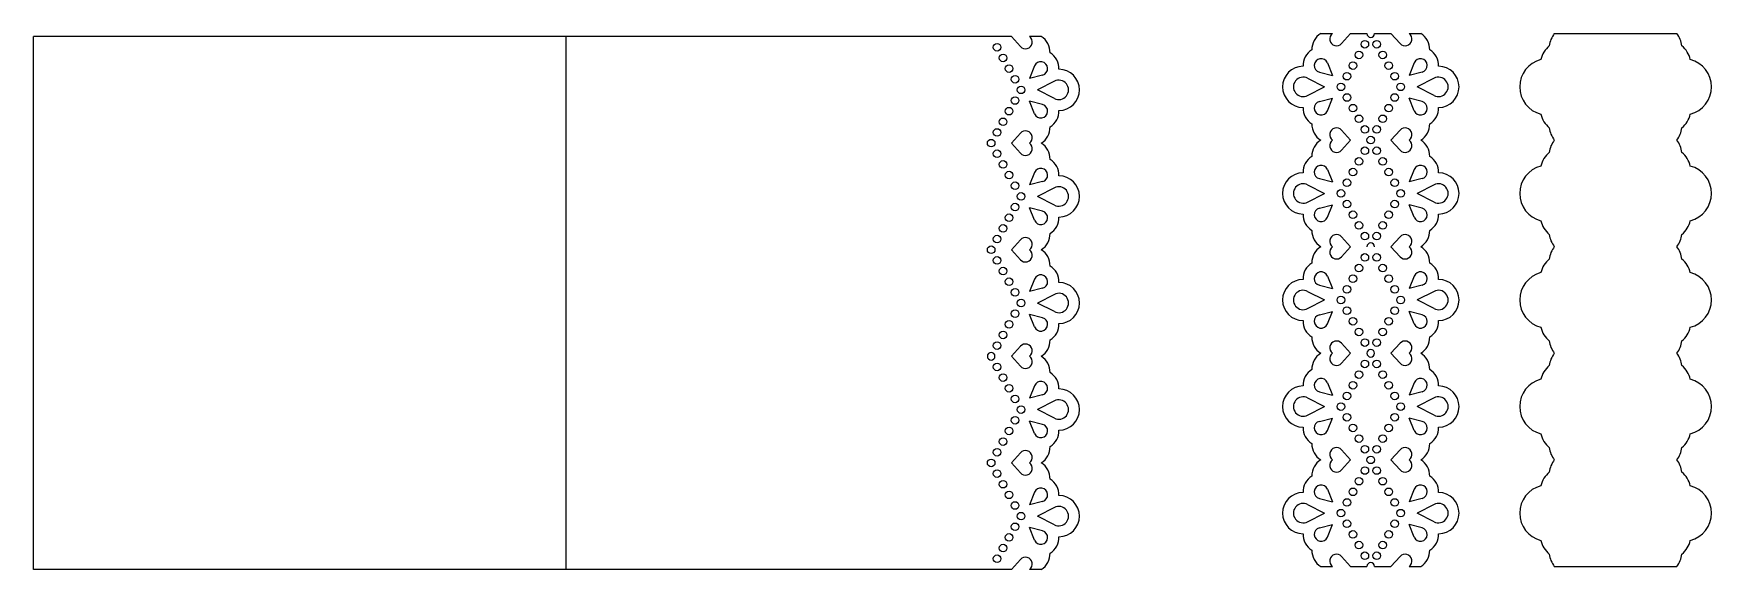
# Model space of a CAD drawing. Extents: x 25 to 466, y 63 to 203.
import ezdxf

# ---------------------------------------------------------------- set-up
doc = ezdxf.new("R2010")
doc.units = 0
doc.header["$LTSCALE"] = 0.010101
doc.layers.get('0').update_dxf_attribs({"linetype": 'CONTINUOUS'})

msp = doc.modelspace()

# ---------------------------------------------------------------- linework, layer by layer
for p, q in [((362.989347, 203.346839), (366.046621, 203.346839)), ((368.448159, 200.720945), (370.828323, 203.346839)), ((370.828323, 203.346839), (375.128849, 203.346839)), ((377.129514, 203.346839), (381.43004, 203.346839)), ((383.810204, 200.720945), (381.43004, 203.346839)), ((386.211742, 203.346839), (389.269016, 203.346839)), ((424.358045, 203.346839), (456.548849, 203.346839)), ((24.715901, 62.50733), (24.715901, 202.555781)), ((281.664982, 202.555781), (24.715901, 202.555781)), ((164.715901, 62.50733), (164.715901, 202.555781)), ((284.045146, 199.929887), (281.664982, 202.555781)), ((289.503959, 202.555781), (286.446685, 202.555781)), ((287.75877, 194.822451), (286.463414, 191.557261)), ((364.734535, 195.613509), (366.029891, 192.34832)), ((387.523828, 195.613509), (386.228471, 192.34832)), ((289.865305, 192.43279), (286.463414, 191.557261)), ((292.9792, 190.826356), (288.506512, 188.550935)), ((359.514106, 191.617414), (363.986793, 189.341994)), ((362.628, 193.223848), (366.029891, 192.34832)), ((389.630362, 193.223848), (386.228471, 192.34832)), ((392.744257, 191.617414), (388.271569, 189.341994)), ((287.75877, 182.27942), (286.463414, 185.54461)), ((289.865305, 184.669081), (286.463414, 185.54461)), ((292.9792, 186.275515), (288.506512, 188.550935)), ((359.514106, 187.066574), (363.986793, 189.341994)), ((362.628, 185.46014), (366.029891, 186.335668)), ((364.734535, 183.070478), (366.029891, 186.335668)), ((389.630362, 185.46014), (386.228471, 186.335668)), ((387.523828, 183.070478), (386.228471, 186.335668)), ((392.744257, 187.066574), (388.271569, 189.341994)), ((284.045146, 177.171984), (281.664982, 174.54609)), ((368.448159, 177.963042), (370.828323, 175.337149)), ((383.810204, 177.963042), (381.43004, 175.337149)), ((284.045146, 171.920197), (281.664982, 174.54609)), ((368.448159, 172.711255), (370.828323, 175.337149)), ((383.810204, 172.711255), (381.43004, 175.337149)), ((364.734535, 167.603819), (366.029891, 164.33863)), ((387.523828, 167.603819), (386.228471, 164.33863)), ((287.75877, 166.812761), (286.463414, 163.547571)), ((289.865305, 164.423099), (286.463414, 163.547571)), ((359.514106, 163.607724), (363.986793, 161.332304)), ((362.628, 165.214158), (366.029891, 164.33863)), ((389.630362, 165.214158), (386.228471, 164.33863)), ((392.744257, 163.607724), (388.271569, 161.332304)), ((292.9792, 162.816665), (288.506512, 160.541245)), ((292.9792, 158.265825), (288.506512, 160.541245)), ((359.514106, 159.056884), (363.986793, 161.332304)), ((392.744257, 159.056884), (388.271569, 161.332304)), ((289.865305, 156.659391), (286.463414, 157.534919)), ((287.75877, 154.26973), (286.463414, 157.534919)), ((362.628, 157.45045), (366.029891, 158.325978)), ((364.734535, 155.060788), (366.029891, 158.325978)), ((387.523828, 155.060788), (386.228471, 158.325978)), ((389.630362, 157.45045), (386.228471, 158.325978)), ((368.448159, 149.953352), (370.828323, 147.327459)), ((383.810204, 149.953352), (381.43004, 147.327459)), ((284.045146, 149.162294), (281.664982, 146.5364)), ((284.045146, 143.910507), (281.664982, 146.5364)), ((368.448159, 144.701565), (370.828323, 147.327459)), ((383.810204, 144.701565), (381.43004, 147.327459)), ((287.75877, 138.803071), (286.463414, 135.537881)), ((362.628, 137.204468), (366.029891, 136.328939)), ((364.734535, 139.594129), (366.029891, 136.328939)), ((387.523828, 139.594129), (386.228471, 136.328939)), ((389.630362, 137.204468), (386.228471, 136.328939)), ((289.865305, 136.413409), (286.463414, 135.537881)), ((292.9792, 134.806975), (288.506512, 132.531555)), ((292.9792, 130.256135), (288.506512, 132.531555)), ((359.514106, 135.598033), (363.986793, 133.322613)), ((359.514106, 131.047193), (363.986793, 133.322613)), ((392.744257, 135.598033), (388.271569, 133.322613)), ((392.744257, 131.047193), (388.271569, 133.322613)), ((287.75877, 126.26004), (286.463414, 129.525229)), ((289.865305, 128.649701), (286.463414, 129.525229)), ((362.628, 129.440759), (366.029891, 130.316288)), ((364.734535, 127.051098), (366.029891, 130.316288)), ((387.523828, 127.051098), (386.228471, 130.316288)), ((389.630362, 129.440759), (386.228471, 130.316288)), ((284.045146, 121.152604), (281.664982, 118.52671)), ((368.448159, 121.943662), (370.828323, 119.317768)), ((368.448159, 116.691875), (370.828323, 119.317768)), ((383.810204, 121.943662), (381.43004, 119.317768)), ((383.810204, 116.691875), (381.43004, 119.317768)), ((284.045146, 115.900817), (281.664982, 118.52671)), ((287.75877, 110.793381), (286.463414, 107.528191)), ((364.734535, 111.584439), (366.029891, 108.319249)), ((387.523828, 111.584439), (386.228471, 108.319249)), ((289.865305, 108.403719), (286.463414, 107.528191)), ((292.9792, 106.797285), (288.506512, 104.521865)), ((359.514106, 107.588343), (363.986793, 105.312923)), ((362.628, 109.194777), (366.029891, 108.319249)), ((389.630362, 109.194777), (386.228471, 108.319249)), ((392.744257, 107.588343), (388.271569, 105.312923)), ((287.75877, 98.25035), (286.463414, 101.515539)), ((289.865305, 100.640011), (286.463414, 101.515539)), ((292.9792, 102.246445), (288.506512, 104.521865)), ((359.514106, 103.037503), (363.986793, 105.312923)), ((362.628, 101.431069), (366.029891, 102.306597)), ((364.734535, 99.041408), (366.029891, 102.306597)), ((389.630362, 101.431069), (386.228471, 102.306597)), ((387.523828, 99.041408), (386.228471, 102.306597)), ((392.744257, 103.037503), (388.271569, 105.312923)), ((284.045146, 93.142914), (281.664982, 90.51702)), ((368.448159, 93.933972), (370.828323, 91.308078)), ((383.810204, 93.933972), (381.43004, 91.308078)), ((284.045146, 87.891127), (281.664982, 90.51702)), ((368.448159, 88.682185), (370.828323, 91.308078)), ((383.810204, 88.682185), (381.43004, 91.308078)), ((287.75877, 82.783691), (286.463414, 79.518501)), ((289.865305, 80.394029), (286.463414, 79.518501)), ((359.514106, 79.578653), (363.986793, 77.303233)), ((362.628, 81.185087), (366.029891, 80.309559)), ((364.734535, 83.574749), (366.029891, 80.309559)), ((387.523828, 83.574749), (386.228471, 80.309559)), ((389.630362, 81.185087), (386.228471, 80.309559)), ((392.744257, 79.578653), (388.271569, 77.303233)), ((292.9792, 78.787595), (288.506512, 76.512175)), ((292.9792, 74.236755), (288.506512, 76.512175)), ((359.514106, 75.027813), (363.986793, 77.303233)), ((392.744257, 75.027813), (388.271569, 77.303233)), ((287.75877, 70.240659), (286.463414, 73.505849)), ((289.865305, 72.630321), (286.463414, 73.505849)), ((362.628, 73.421379), (366.029891, 74.296907)), ((364.734535, 71.031718), (366.029891, 74.296907)), ((389.630362, 73.421379), (386.228471, 74.296907)), ((387.523828, 71.031718), (386.228471, 74.296907)), ((281.664982, 62.50733), (24.715901, 62.50733)), ((284.045146, 65.133224), (281.664982, 62.50733)), ((289.503959, 62.50733), (286.446685, 62.50733)), ((362.989347, 63.298388), (366.046621, 63.298388)), ((368.448159, 65.924282), (370.828323, 63.298388)), ((370.828323, 63.298388), (375.128849, 63.298388)), ((377.129514, 63.298388), (381.43004, 63.298388)), ((383.810204, 65.924282), (381.43004, 63.298388)), ((386.211742, 63.298388), (389.269016, 63.298388)), ((424.358045, 63.298388), (456.548849, 63.298388))]:
    msp.add_line(p, q)
for centre in [(277.930679, 199.752825), (372.991597, 197.743411), (374.562627, 200.543883), (377.695736, 200.543883), (379.266766, 197.743411), (279.501708, 196.952353), (281.072738, 194.15188), (371.420567, 194.942938), (380.837796, 194.942938), (282.643768, 191.351408), (368.278507, 189.341994), (369.849537, 192.142466), (382.408825, 192.142466), (383.979855, 189.341994), (282.643768, 185.750463), (284.214798, 188.550935), (369.849537, 186.541521), (382.408825, 186.541521), (279.501708, 180.149518), (281.072738, 182.949991), (371.420567, 183.741049), (372.991597, 180.940577), (379.266766, 180.940577), (380.837796, 183.741049), (277.930679, 177.349046), (374.562627, 178.140104), (377.695736, 178.140104), (276.364124, 174.54609), (277.930679, 171.743135), (374.562627, 172.534193), (376.129181, 175.337149), (377.695736, 172.534193), (279.501708, 168.942663), (371.420567, 166.933248), (372.991597, 169.733721), (379.266766, 169.733721), (380.837796, 166.933248), (281.072738, 166.14219), (282.643768, 163.341718), (369.849537, 164.132776), (382.408825, 164.132776), (282.643768, 157.740773), (284.214798, 160.541245), (368.278507, 161.332304), (369.849537, 158.531831), (382.408825, 158.531831), (383.979855, 161.332304), (281.072738, 154.940301), (371.420567, 155.731359), (380.837796, 155.731359), (277.930679, 149.339356), (279.501708, 152.139828), (372.991597, 152.930886), (374.562627, 150.130414), (377.695736, 150.130414), (379.266766, 152.930886), (276.364124, 146.5364), (374.562627, 144.524503), (377.695736, 144.524503), (277.930679, 143.733445), (279.501708, 140.932972), (372.991597, 141.724031), (379.266766, 141.724031), (281.072738, 138.1325), (369.849537, 136.123086), (371.420567, 138.923558), (380.837796, 138.923558), (382.408825, 136.123086), (282.643768, 135.332028), (284.214798, 132.531555), (368.278507, 133.322613), (383.979855, 133.322613), (281.072738, 126.930611), (282.643768, 129.731083), (369.849537, 130.522141), (371.420567, 127.721669), (380.837796, 127.721669), (382.408825, 130.522141), (279.501708, 124.130138), (372.991597, 124.921196), (379.266766, 124.921196), (277.930679, 121.329666), (374.562627, 122.120724), (377.695736, 122.120724), (277.930679, 115.723755), (372.991597, 113.714341), (374.562627, 116.514813), (377.695736, 116.514813), (379.266766, 113.714341), (279.501708, 112.923282), (281.072738, 110.12281), (371.420567, 110.913868), (380.837796, 110.913868), (282.643768, 107.322338), (368.278507, 105.312923), (369.849537, 108.113396), (382.408825, 108.113396), (383.979855, 105.312923), (282.643768, 101.721393), (284.214798, 104.521865), (369.849537, 102.512451), (382.408825, 102.512451), (279.501708, 96.120448), (281.072738, 98.92092), (371.420567, 99.711979), (372.991597, 96.911506), (379.266766, 96.911506), (380.837796, 99.711979), (277.930679, 93.319976), (374.562627, 94.111034), (377.695736, 94.111034), (276.364124, 90.51702), (277.930679, 87.714065), (374.562627, 88.505123), (376.129181, 91.308078), (377.695736, 88.505123), (279.501708, 84.913592), (371.420567, 82.904178), (372.991597, 85.70465), (379.266766, 85.70465), (380.837796, 82.904178), (281.072738, 82.11312), (282.643768, 79.312647), (369.849537, 80.103706), (382.408825, 80.103706), (284.214798, 76.512175), (368.278507, 77.303233), (369.849537, 74.502761), (382.408825, 74.502761), (383.979855, 77.303233), (281.072738, 70.91123), (282.643768, 73.711703), (371.420567, 71.702288), (380.837796, 71.702288), (277.930679, 65.310286), (279.501708, 68.110758), (372.991597, 68.901816), (374.562627, 66.101344), (377.695736, 66.101344), (379.266766, 68.901816)]:
    msp.add_circle(centre, 1.000333)
for centre, radius, start, end in [((365.409771, 199.24734), 4.760708, 120.558431, 182.327358), ((367.12408, 201.921118), 1.787064, 127.079417, 317.810191), ((376.129181, 203.346839), 1.000333, 180, 360), ((385.134283, 201.921118), 1.787064, 222.189809, 52.920583), ((386.848592, 199.24734), 4.760708, 357.672642, 59.441569), ((429.734036, 199.24734), 6.760708, 142.672423, 172.63266), ((451.172858, 199.24734), 6.760708, 7.36734, 37.327577), ((285.369225, 201.13006), 1.787064, 222.189809, 52.920583), ((287.083535, 198.456282), 4.760708, 357.672642, 59.441569), ((363.073413, 194.954514), 4.760708, 120.558431, 182.327358), ((389.184949, 194.954514), 4.760708, 357.672642, 59.441569), ((427.397679, 194.954514), 6.760708, 130.253129, 166.570542), ((453.509215, 194.954514), 6.760708, 13.429458, 49.746871), ((289.419892, 194.163456), 1.787064, 284.432718, 158.360932), ((289.419892, 194.163456), 4.760708, 357.672642, 59.441569), ((358.356516, 189.341994), 5.41934, 90.421673, 269.578327), ((363.073413, 194.954514), 1.787064, 21.639068, 255.567282), ((389.184949, 194.954514), 1.787064, 284.432718, 158.360932), ((393.901847, 189.341994), 5.41934, 270.421673, 89.578327), ((422.680782, 189.341994), 7.41934, 104.510334, 255.489666), ((458.226112, 189.341994), 7.41934, 284.510334, 75.489666), ((294.136789, 188.550935), 2.552949, 243.035893, 116.964107), ((294.136789, 188.550935), 5.41934, 270.421673, 89.578327), ((358.356516, 189.341994), 2.552949, 63.035893, 296.964107), ((393.901847, 189.341994), 2.552949, 243.035893, 116.964107), ((363.073413, 183.729473), 1.787064, 104.432718, 338.360932), ((389.184949, 183.729473), 1.787064, 201.639068, 75.567282), ((289.419892, 182.938415), 1.787064, 201.639068, 75.567282), ((289.419892, 182.938415), 4.760708, 300.558431, 2.327358), ((363.073413, 183.729473), 4.760708, 177.672642, 239.441569), ((389.184949, 183.729473), 4.760708, 300.558431, 2.327358), ((427.397679, 183.729473), 6.760708, 193.429458, 229.746871), ((453.509215, 183.729473), 6.760708, 310.253129, 346.570542), ((285.369225, 175.971811), 1.787064, 307.079417, 137.810191), ((287.083535, 178.645589), 4.760708, 300.558431, 2.327358), ((365.409771, 179.436647), 4.760708, 177.672642, 239.441569), ((367.12408, 176.76287), 1.787064, 42.189809, 232.920583), ((385.134283, 176.76287), 1.787064, 307.079417, 137.810191), ((386.848592, 179.436647), 4.760708, 300.558431, 2.327358), ((429.734036, 179.436647), 6.760708, 187.36734, 217.327577), ((451.172858, 179.436647), 6.760708, 322.672423, 352.63266), ((285.369225, 173.120369), 1.787064, 222.189809, 52.920583), ((287.083535, 170.446592), 4.760708, 357.672642, 59.441569), ((365.409771, 171.23765), 4.760708, 120.558431, 182.327358), ((367.12408, 173.911428), 1.787064, 127.079417, 317.810191), ((385.134283, 173.911428), 1.787064, 222.189809, 52.920583), ((386.848592, 171.23765), 4.760708, 357.672642, 59.441569), ((427.397679, 166.944824), 6.760708, 130.253129, 166.570542), ((429.734036, 171.23765), 6.760708, 142.672423, 172.63266), ((451.172858, 171.23765), 6.760708, 7.36734, 37.327577), ((453.509215, 166.944824), 6.760708, 13.429458, 49.746871), ((289.419892, 166.153766), 1.787064, 284.432718, 158.360932), ((289.419892, 166.153766), 4.760708, 357.672642, 59.441569), ((363.073413, 166.944824), 4.760708, 120.558431, 182.327358), ((363.073413, 166.944824), 1.787064, 21.639068, 255.567282), ((389.184949, 166.944824), 1.787064, 284.432718, 158.360932), ((389.184949, 166.944824), 4.760708, 357.672642, 59.441569), ((422.680782, 161.332304), 7.41934, 104.510334, 255.489666), ((458.226112, 161.332304), 7.41934, 284.510334, 75.489666), ((294.136789, 160.541245), 5.41934, 270.421673, 89.578327), ((358.356516, 161.332304), 5.41934, 90.421673, 269.578327), ((358.356516, 161.332304), 2.552949, 63.035893, 296.964107), ((393.901847, 161.332304), 2.552949, 243.035893, 116.964107), ((393.901847, 161.332304), 5.41934, 270.421673, 89.578327), ((294.136789, 160.541245), 2.552949, 243.035893, 116.964107), ((289.419892, 154.928725), 1.787064, 201.639068, 75.567282), ((289.419892, 154.928725), 4.760708, 300.558431, 2.327358), ((363.073413, 155.719783), 4.760708, 177.672642, 239.441569), ((363.073413, 155.719783), 1.787064, 104.432718, 338.360932), ((389.184949, 155.719783), 1.787064, 201.639068, 75.567282), ((389.184949, 155.719783), 4.760708, 300.558431, 2.327358), ((287.083535, 150.635899), 4.760708, 300.558431, 2.327358), ((365.409771, 151.426957), 4.760708, 177.672642, 239.441569), ((367.12408, 148.75318), 1.787064, 42.189809, 232.920583), ((385.134283, 148.75318), 1.787064, 307.079417, 137.810191), ((386.848592, 151.426957), 4.760708, 300.558431, 2.327358), ((427.397679, 155.719783), 6.760708, 193.429458, 229.746871), ((429.734036, 151.426957), 6.760708, 187.36734, 217.327577), ((451.172858, 151.426957), 6.760708, 322.672423, 352.63266), ((453.509215, 155.719783), 6.760708, 310.253129, 346.570542), ((285.369225, 147.962121), 1.787064, 307.079417, 137.810191), ((285.369225, 145.110679), 1.787064, 222.189809, 52.920583), ((287.083535, 142.436902), 4.760708, 357.672642, 59.441569), ((365.409771, 143.22796), 4.760708, 120.558431, 182.327358), ((367.12408, 145.901738), 1.787064, 127.079417, 317.810191), ((376.129181, 147.327459), 1.000333, 360, 180), ((385.134283, 145.901738), 1.787064, 222.189809, 52.920583), ((386.848592, 143.22796), 4.760708, 357.672642, 59.441569), ((429.734036, 143.22796), 6.760708, 142.672423, 172.63266), ((451.172858, 143.22796), 6.760708, 7.36734, 37.327577), ((289.419892, 138.144076), 4.760708, 357.672642, 59.441569), ((363.073413, 138.935134), 4.760708, 120.558431, 182.327358), ((389.184949, 138.935134), 4.760708, 357.672642, 59.441569), ((427.397679, 138.935134), 6.760708, 130.253129, 166.570542), ((453.509215, 138.935134), 6.760708, 13.429458, 49.746871), ((289.419892, 138.144076), 1.787064, 284.432718, 158.360932), ((294.136789, 132.531555), 5.41934, 270.421673, 89.578327), ((358.356516, 133.322613), 5.41934, 90.421673, 269.578327), ((363.073413, 138.935134), 1.787064, 21.639068, 255.567282), ((389.184949, 138.935134), 1.787064, 284.432718, 158.360932), ((393.901847, 133.322613), 5.41934, 270.421673, 89.578327), ((422.680782, 133.322613), 7.41934, 104.510334, 255.489666), ((458.226112, 133.322613), 7.41934, 284.510334, 75.489666), ((294.136789, 132.531555), 2.552949, 243.035893, 116.964107), ((358.356516, 133.322613), 2.552949, 63.035893, 296.964107), ((393.901847, 133.322613), 2.552949, 243.035893, 116.964107), ((289.419892, 126.919035), 1.787064, 201.639068, 75.567282), ((363.073413, 127.710093), 4.760708, 177.672642, 239.441569), ((363.073413, 127.710093), 1.787064, 104.432718, 338.360932), ((389.184949, 127.710093), 1.787064, 201.639068, 75.567282), ((389.184949, 127.710093), 4.760708, 300.558431, 2.327358), ((289.419892, 126.919035), 4.760708, 300.558431, 2.327358), ((365.409771, 123.417267), 4.760708, 177.672642, 239.441569), ((386.848592, 123.417267), 4.760708, 300.558431, 2.327358), ((427.397679, 127.710093), 6.760708, 193.429458, 229.746871), ((453.509215, 127.710093), 6.760708, 310.253129, 346.570542), ((276.364124, 118.52671), 1.000333, 360, 180), ((285.369225, 119.952431), 1.787064, 307.079417, 137.810191), ((287.083535, 122.626209), 4.760708, 300.558431, 2.327358), ((365.409771, 115.21827), 4.760708, 120.558431, 182.327358), ((367.12408, 120.743489), 1.787064, 42.189809, 232.920583), ((367.12408, 117.892047), 1.787064, 127.079417, 317.810191), ((376.129181, 119.317768), 1.000333, 360, 180), ((376.129181, 119.317768), 1.000333, 180, 0), ((385.134283, 120.743489), 1.787064, 307.079417, 137.810191), ((385.134283, 117.892047), 1.787064, 222.189809, 52.920583), ((386.848592, 115.21827), 4.760708, 357.672642, 59.441569), ((429.734036, 123.417267), 6.760708, 187.36734, 217.327577), ((429.734036, 115.21827), 6.760708, 142.672423, 172.63266), ((451.172858, 123.417267), 6.760708, 322.672423, 352.63266), ((451.172858, 115.21827), 6.760708, 7.36734, 37.327577), ((276.364124, 118.52671), 1.000333, 180, 0), ((285.369225, 117.100989), 1.787064, 222.189809, 52.920583), ((287.083535, 114.427212), 4.760708, 357.672642, 59.441569), ((363.073413, 110.925444), 4.760708, 120.558431, 182.327358), ((389.184949, 110.925444), 4.760708, 357.672642, 59.441569), ((427.397679, 110.925444), 6.760708, 130.253129, 166.570542), ((453.509215, 110.925444), 6.760708, 13.429458, 49.746871), ((289.419892, 110.134386), 1.787064, 284.432718, 158.360932), ((289.419892, 110.134386), 4.760708, 357.672642, 59.441569), ((358.356516, 105.312923), 5.41934, 90.421673, 269.578327), ((363.073413, 110.925444), 1.787064, 21.639068, 255.567282), ((389.184949, 110.925444), 1.787064, 284.432718, 158.360932), ((393.901847, 105.312923), 5.41934, 270.421673, 89.578327), ((422.680782, 105.312923), 7.41934, 104.510334, 255.489666), ((458.226112, 105.312923), 7.41934, 284.510334, 75.489666), ((294.136789, 104.521865), 2.552949, 243.035893, 116.964107), ((294.136789, 104.521865), 5.41934, 270.421673, 89.578327), ((358.356516, 105.312923), 2.552949, 63.035893, 296.964107), ((393.901847, 105.312923), 2.552949, 243.035893, 116.964107), ((363.073413, 99.700403), 1.787064, 104.432718, 338.360932), ((389.184949, 99.700403), 1.787064, 201.639068, 75.567282), ((289.419892, 98.909345), 1.787064, 201.639068, 75.567282), ((289.419892, 98.909345), 4.760708, 300.558431, 2.327358), ((363.073413, 99.700403), 4.760708, 177.672642, 239.441569), ((389.184949, 99.700403), 4.760708, 300.558431, 2.327358), ((427.397679, 99.700403), 6.760708, 193.429458, 229.746871), ((453.509215, 99.700403), 6.760708, 310.253129, 346.570542), ((285.369225, 91.942741), 1.787064, 307.079417, 137.810191), ((287.083535, 94.616519), 4.760708, 300.558431, 2.327358), ((365.409771, 95.407577), 4.760708, 177.672642, 239.441569), ((367.12408, 92.733799), 1.787064, 42.189809, 232.920583), ((385.134283, 92.733799), 1.787064, 307.079417, 137.810191), ((386.848592, 95.407577), 4.760708, 300.558431, 2.327358), ((429.734036, 95.407577), 6.760708, 187.36734, 217.327577), ((451.172858, 95.407577), 6.760708, 322.672423, 352.63266), ((285.369225, 89.091299), 1.787064, 222.189809, 52.920583), ((287.083535, 86.417521), 4.760708, 357.672642, 59.441569), ((365.409771, 87.20858), 4.760708, 120.558431, 182.327358), ((367.12408, 89.882357), 1.787064, 127.079417, 317.810191), ((385.134283, 89.882357), 1.787064, 222.189809, 52.920583), ((386.848592, 87.20858), 4.760708, 357.672642, 59.441569), ((429.734036, 87.20858), 6.760708, 142.672423, 172.63266), ((451.172858, 87.20858), 6.760708, 7.36734, 37.327577), ((289.419892, 82.124696), 1.787064, 284.432718, 158.360932), ((289.419892, 82.124696), 4.760708, 357.672642, 59.441569), ((363.073413, 82.915754), 4.760708, 120.558431, 182.327358), ((363.073413, 82.915754), 1.787064, 21.639068, 255.567282), ((389.184949, 82.915754), 1.787064, 284.432718, 158.360932), ((389.184949, 82.915754), 4.760708, 357.672642, 59.441569), ((422.680782, 77.303233), 7.41934, 104.510334, 255.489666), ((427.397679, 82.915754), 6.760708, 130.253129, 166.570542), ((453.509215, 82.915754), 6.760708, 13.429458, 49.746871), ((458.226112, 77.303233), 7.41934, 284.510334, 75.489666), ((294.136789, 76.512175), 5.41934, 270.421673, 89.578327), ((358.356516, 77.303233), 5.41934, 90.421673, 269.578327), ((358.356516, 77.303233), 2.552949, 63.035893, 296.964107), ((393.901847, 77.303233), 2.552949, 243.035893, 116.964107), ((393.901847, 77.303233), 5.41934, 270.421673, 89.578327), ((294.136789, 76.512175), 2.552949, 243.035893, 116.964107), ((289.419892, 70.899655), 1.787064, 201.639068, 75.567282), ((289.419892, 70.899655), 4.760708, 300.558431, 2.327358), ((363.073413, 71.690713), 4.760708, 177.672642, 239.441569), ((363.073413, 71.690713), 1.787064, 104.432718, 338.360932), ((389.184949, 71.690713), 1.787064, 201.639068, 75.567282), ((389.184949, 71.690713), 4.760708, 300.558431, 2.327358), ((287.083535, 66.606829), 4.760708, 300.558431, 2.327358), ((365.409771, 67.397887), 4.760708, 177.672642, 239.441569), ((367.12408, 64.724109), 1.787064, 42.189809, 232.920583), ((385.134283, 64.724109), 1.787064, 307.079417, 137.810191), ((386.848592, 67.397887), 4.760708, 300.558431, 2.327358), ((427.397679, 71.690713), 6.760708, 193.429458, 229.746871), ((429.734036, 67.397887), 6.760708, 187.36734, 217.327577), ((451.172858, 67.397887), 6.760708, 322.672423, 352.63266), ((453.509215, 71.690713), 6.760708, 310.253129, 346.570542), ((285.369225, 63.933051), 1.787064, 307.079417, 137.810191), ((376.129181, 63.298388), 1.000333, 0, 180)]:
    msp.add_arc(centre, radius, start, end)

doc.saveas('drawing.dxf')
